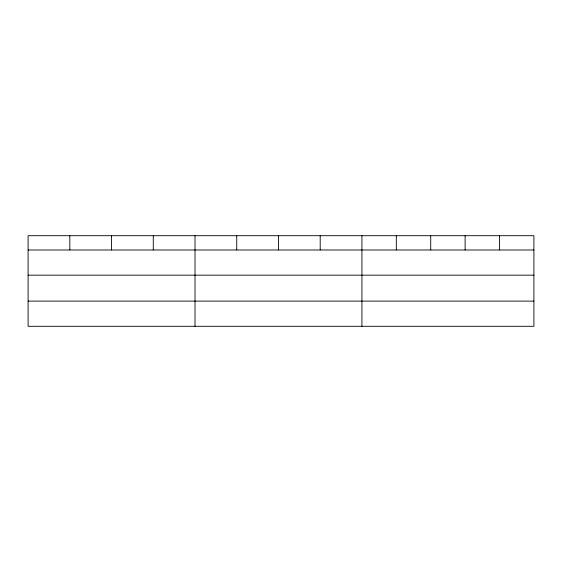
<?xml version="1.0" encoding="UTF-8"?>
<svg xmlns="http://www.w3.org/2000/svg" width="562" height="562" viewBox="0 0 562 562"><rect width="100%" height="100%" fill="white"/><g stroke="black" fill="none" stroke-linecap="round" stroke-linejoin="round"><path stroke-width="0.84" d="M533.9 275.162L533.9 235.703L28.1 235.703L28.1 326.297L533.9 326.297L533.9 275.162L28.1 275.162M28.1 249.985L533.9 249.985M28.1 301.113L533.9 301.113M499.506 235.703L499.506 249.985M465.111 235.703L465.111 249.985M430.717 235.703L430.717 249.985M396.322 235.703L396.322 249.985M361.928 235.703L361.928 326.297M320.2 235.703L320.2 249.985M278.471 235.703L278.471 249.985M236.743 235.703L236.743 249.985M195.014 235.703L195.014 326.297M153.285 235.703L153.285 249.985M111.557 235.703L111.557 249.985M69.829 235.703L69.829 249.985"/></g></svg>
